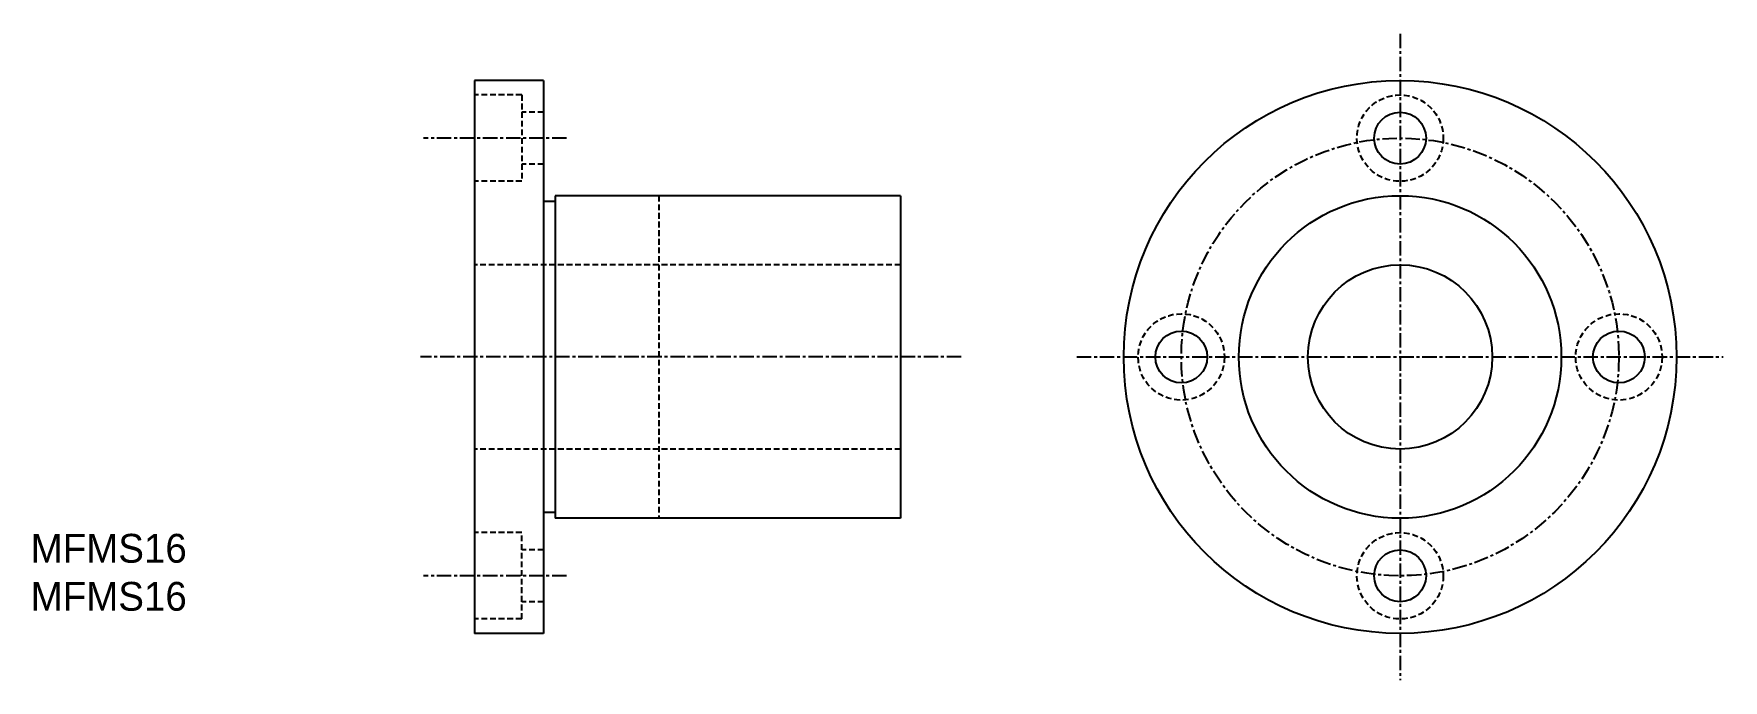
# Model space of a CAD drawing. Extents: x 10 to 157, y 4 to 60.
import ezdxf

# ---------------------------------------------------------------- set-up
doc = ezdxf.new("R2010")
doc.units = 0
doc.linetypes.add('CENTER', pattern=[2, 1.25, -0.25, 0.25, -0.25])
doc.linetypes.add('DASHED', pattern=[0.75, 0.5, -0.25])
doc.layers.get('0').update_dxf_attribs({"linetype": 'CONTINUOUS'})
doc.layers.add('CENTER', color=1, linetype='CENTER')

msp = doc.modelspace()

# ---------------------------------------------------------------- linework, layer by layer
at = {"color": 7, "linetype": 'CONTINUOUS'}
for p, q in [((48.54, 56.03), (48.54, 8.03)), ((54.54, 56.03), (48.54, 56.03)), ((54.54, 56.03), (54.54, 8.03)), ((55.54, 45.53), (54.54, 45.53)), ((55.54, 46.03), (55.54, 18.03)), ((85.54, 46.03), (55.54, 46.03)), ((85.54, 46.03), (85.54, 18.03)), ((55.54, 18.53), (54.54, 18.53)), ((85.54, 18.03), (55.54, 18.03)), ((54.54, 8.03), (48.54, 8.03))]:
    msp.add_line(p, q, dxfattribs=at)
at = {"color": 3, "linetype": 'DASHED'}
for p, q in [((52.64, 54.78), (48.54, 54.78)), ((52.64, 54.78), (52.64, 47.28)), ((54.54, 53.28), (52.64, 53.28)), ((54.54, 48.78), (52.64, 48.78)), ((52.64, 47.28), (48.54, 47.28)), ((64.54, 46.03), (64.54, 18.03)), ((85.54, 40.03), (48.54, 40.03)), ((85.54, 24.03), (48.54, 24.03)), ((52.64, 16.78), (48.54, 16.78)), ((52.64, 9.28), (52.64, 16.78)), ((54.54, 15.28), (52.64, 15.28)), ((54.54, 10.78), (52.64, 10.78)), ((52.64, 9.28), (48.54, 9.28))]:
    msp.add_line(p, q, dxfattribs=at)
at = {"color": 7, "linetype": 'CONTINUOUS'}
for centre, radius in [((128.92, 32.03), 24), ((128.92, 51.03), 2.25), ((128.92, 32.03), 14), ((128.92, 32.03), 8), ((109.92, 32.03), 2.25), ((147.92, 32.03), 2.25), ((128.92, 13.03), 2.25)]:
    msp.add_circle(centre, radius, dxfattribs=at)
at = {"color": 3, "linetype": 'DASHED'}
for centre in [(128.92, 51.03), (109.92, 32.03), (147.92, 32.03), (128.92, 13.03)]:
    msp.add_circle(centre, 3.75, dxfattribs=at)
at = {"layer": 'CENTER', "color": 1, "linetype": 'CENTER'}
for p, q in [((128.92, 60.09), (128.92, 3.97)), ((56.53, 51.03), (44.11, 51.03)), ((90.8, 32.03), (43.86, 32.03)), ((100.85, 32.03), (156.98, 32.03)), ((56.53, 13.03), (44.11, 13.03))]:
    msp.add_line(p, q, dxfattribs=at)
msp.add_circle((128.92, 32.03), 19, dxfattribs=at)

# ---------------------------------------------------------------- texts
at = {"color": 7, "linetype": 'CONTINUOUS'}
for p in [(10, 14.17), (10, 10)]:
    msp.add_text('MFMS16', height=2.5, dxfattribs=at).set_placement(p)

doc.saveas('drawing.dxf')
